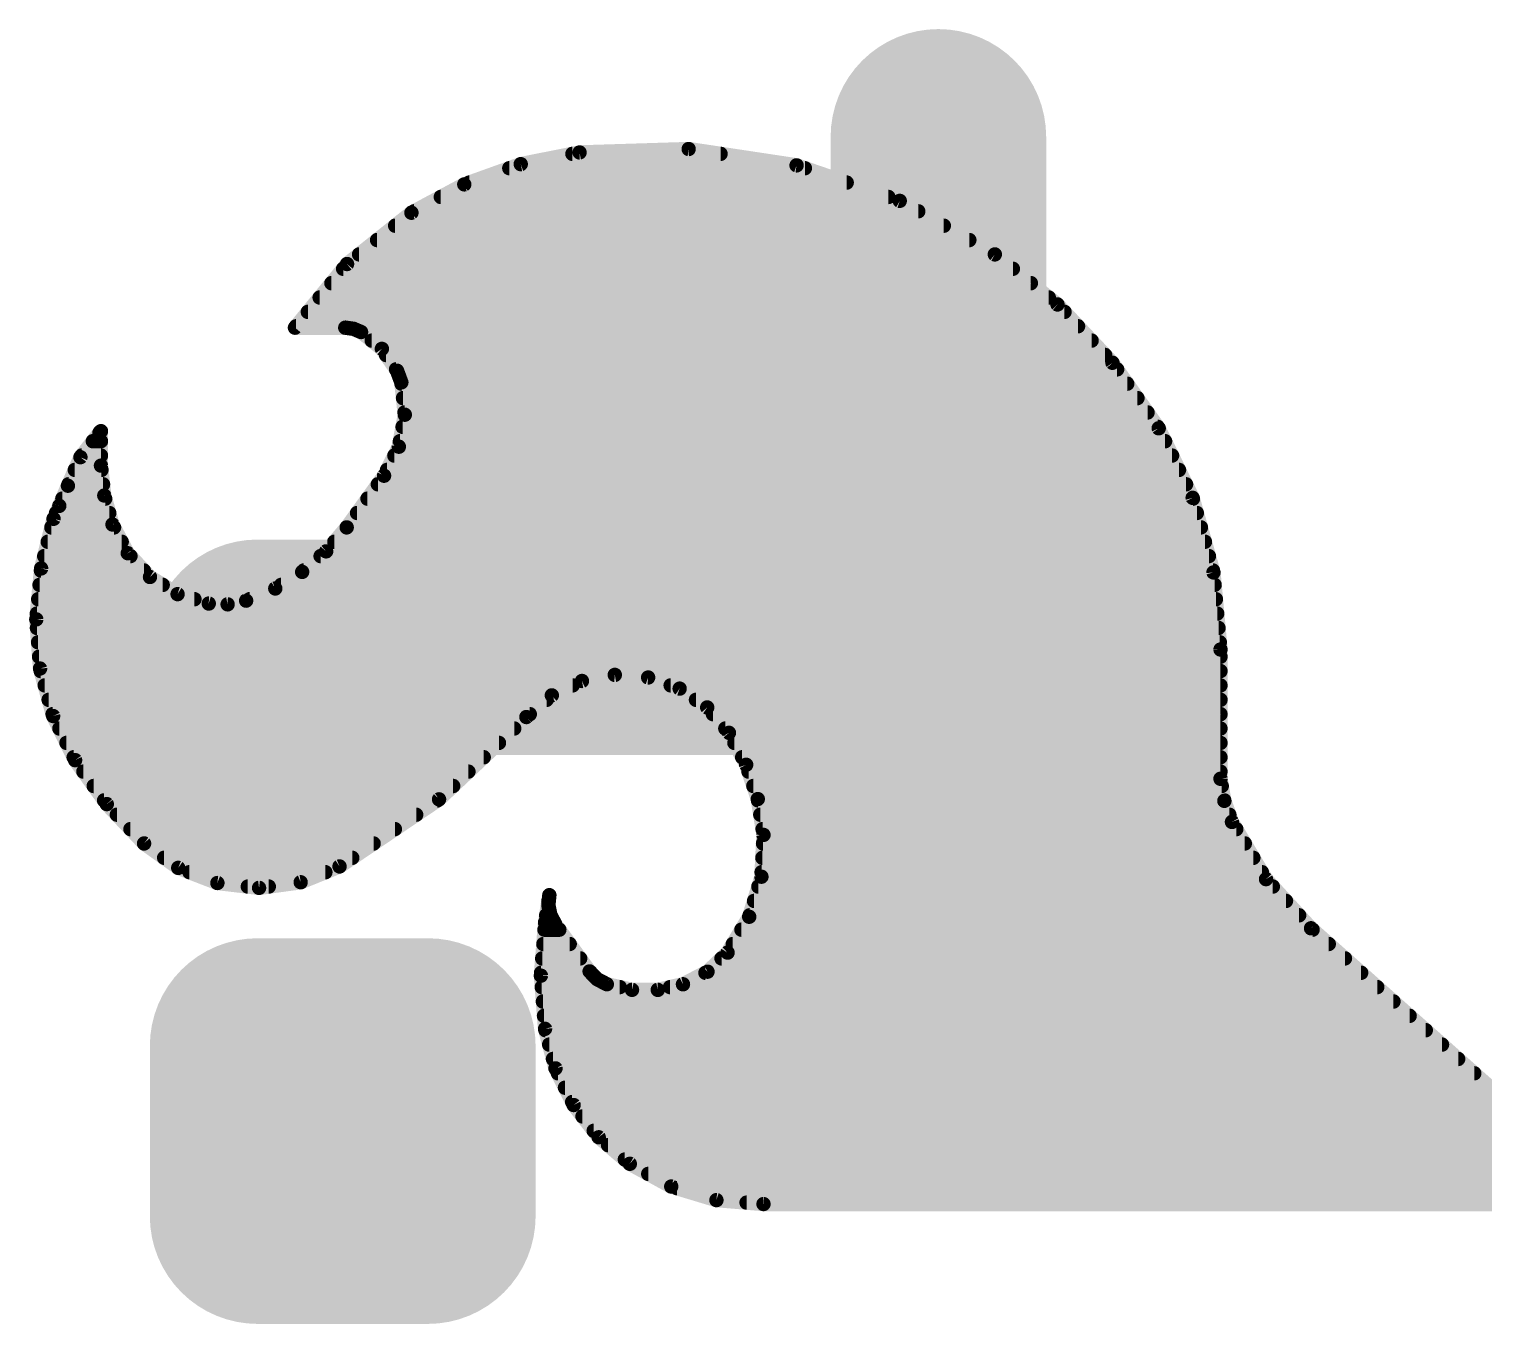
# Model space of a CAD drawing. Extents: x -0.1 to 52.8, y -11.4 to 50.9.
# Drawn here: x 26.431 to 29.002, y 15.762 to 18.051 of the extents above; entities that cross this region are included whole.
import ezdxf

# ---------------------------------------------------------------- set-up
doc = ezdxf.new("R2010")
doc.units = 0
doc.layers.add('21', color=41, linetype='CONTINUOUS')
doc.layers.add('22', color=40, linetype='CONTINUOUS')

msp = doc.modelspace()

# ---------------------------------------------------------------- linework, layer by layer
at = {"layer": '21', "const_width": 0.0254}
for points in [[(27.4041, 17.8333), (27.3001, 17.8126)], [(27.5969, 17.8393), (27.4041, 17.8333)], [(27.7876, 17.8105), (27.5969, 17.8393)], [(27.3001, 17.8126), (27.2003, 17.7768)], [(27.3915, 17.8308), (27.6533, 17.8308)], [(27.97, 17.7477), (27.7876, 17.8105)], [(27.2799, 17.8054), (27.8024, 17.8054)], [(27.2003, 17.7768), (27.1069, 17.7267)], [(27.2091, 17.78), (27.8762, 17.78)], [(27.1116, 17.7292), (28.0028, 17.7292)], [(27.1589, 17.7546), (27.9499, 17.7546)], [(28.1381, 17.653), (27.97, 17.7477)], [(27.1069, 17.7267), (26.9932, 17.6361)], [(27.0782, 17.7038), (28.0479, 17.7038)], [(27.0463, 17.6784), (28.093, 17.6784)], [(27.0144, 17.653), (28.1381, 17.653)], [(28.2488, 17.5646), (28.1381, 17.653)], [(26.9932, 17.6361), (26.9011, 17.5235)], [(26.9863, 17.6276), (28.1699, 17.6276)], [(26.9655, 17.6022), (28.2017, 17.6022)], [(26.9447, 17.5768), (28.2335, 17.5768)], [(26.9239, 17.5514), (28.2612, 17.5514)], [(28.346, 17.4614), (28.2488, 17.5646)], [(26.9011, 17.5235), (26.99, 17.5235)], [(26.9031, 17.526), (28.2851, 17.526)], [(26.99, 17.5235), (27.0045, 17.5215)], [(27.0045, 17.5215), (27.018, 17.5158)], [(27.018, 17.5158), (27.0547, 17.4861)], [(27.0368, 17.5006), (28.3091, 17.5006)], [(27.0547, 17.4861), (27.0815, 17.4473)], [(27.0622, 17.4752), (28.333, 17.4752)], [(27.0798, 17.4498), (28.3542, 17.4498)], [(27.0815, 17.4473), (27.0891, 17.4269)], [(28.4277, 17.3457), (28.346, 17.4614)], [(27.0891, 17.4269), (27.0952, 17.3697)], [(27.0894, 17.4244), (28.3721, 17.4244)], [(27.0921, 17.399), (28.3901, 17.399)], [(27.0952, 17.3697), (27.0848, 17.3131)], [(27.0948, 17.3736), (28.408, 17.3736)], [(27.0913, 17.3482), (28.4259, 17.3482)], [(28.4877, 17.2227), (28.4277, 17.3457)], [(26.5557, 17.338), (26.5219, 17.2945)], [(26.5439, 17.3228), (26.5582, 17.3228)], [(26.5582, 17.3405), (26.5557, 17.338)], [(26.5582, 17.2796), (26.5582, 17.3406)], [(26.5582, 17.3406), (26.5582, 17.3405)], [(27.0866, 17.3228), (28.4389, 17.3228)], [(26.5219, 17.2945), (26.4998, 17.2441)], [(26.5241, 17.2974), (26.5582, 17.2974)], [(27.0848, 17.3131), (27.0586, 17.2618)], [(27.0768, 17.2974), (28.4513, 17.2974)], [(26.512, 17.272), (26.5591, 17.272)], [(26.5641, 17.2267), (26.5582, 17.2796)], [(27.0638, 17.272), (28.4636, 17.272)], [(26.4998, 17.2441), (26.4846, 17.2085)], [(26.5009, 17.2466), (26.5619, 17.2466)], [(27.0586, 17.2618), (26.9926, 17.1704)], [(27.0476, 17.2466), (28.476, 17.2466)], [(26.49, 17.2212), (26.5657, 17.2212)], [(26.5786, 17.1755), (26.5641, 17.2267)], [(27.0293, 17.2212), (28.4881, 17.2212)], [(28.5245, 17.0908), (28.4877, 17.2227)], [(26.4846, 17.2085), (26.4744, 17.1856)], [(26.4789, 17.1958), (26.5729, 17.1958)], [(27.0109, 17.1958), (28.4952, 17.1958)], [(26.4744, 17.1856), (26.4525, 17.0979)], [(26.4706, 17.1704), (26.5813, 17.1704)], [(26.6056, 17.1247), (26.5786, 17.1755)], [(26.9926, 17.1704), (26.9562, 17.128)], [(26.9926, 17.1704), (28.5023, 17.1704)], [(26.4642, 17.145), (26.5948, 17.145)], [(26.9708, 17.145), (28.5094, 17.145)], [(26.4579, 17.1196), (26.6104, 17.1196)], [(26.6448, 17.0827), (26.6056, 17.1247)], [(26.9562, 17.128), (26.9138, 17.0917)], [(26.9464, 17.1196), (28.5165, 17.1196)], [(26.4525, 17.0979), (26.4439, 17.0078)], [(26.4521, 17.0942), (26.6341, 17.0942)], [(26.9138, 17.0917), (26.8663, 17.0624)], [(26.9167, 17.0942), (28.5236, 17.0942)], [(28.5369, 16.9545), (28.5245, 17.0908)], [(26.4497, 17.0688), (26.6673, 17.0688)], [(26.6937, 17.0524), (26.6448, 17.0827)], [(26.8663, 17.0624), (26.8148, 17.0409)], [(26.8767, 17.0688), (28.5265, 17.0688)], [(26.4473, 17.0434), (26.7235, 17.0434)], [(26.7487, 17.0358), (26.6937, 17.0524)], [(26.7821, 17.0344), (26.7487, 17.0358)], [(26.8148, 17.0409), (26.7821, 17.0344)], [(26.8208, 17.0434), (28.5288, 17.0434)], [(26.4449, 17.018), (28.5311, 17.018)], [(26.4439, 17.0078), (26.4505, 16.9209)], [(26.4451, 16.9926), (28.5334, 16.9926)], [(26.447, 16.9672), (28.5357, 16.9672)], [(26.4489, 16.9418), (28.5369, 16.9418)], [(28.5369, 16.7259), (28.5369, 16.9545)], [(26.4505, 16.9209), (26.4737, 16.8369)], [(26.4518, 16.9164), (28.5369, 16.9164)], [(27.4084, 16.8989), (27.4664, 16.9096)], [(27.4664, 16.9096), (27.5253, 16.905)], [(26.4588, 16.891), (27.3919, 16.891)], [(27.355, 16.8734), (27.4084, 16.8989)], [(27.5253, 16.905), (27.581, 16.8854)], [(27.5651, 16.891), (28.5369, 16.891)], [(27.581, 16.8854), (27.6297, 16.852)], [(26.4658, 16.8656), (27.3459, 16.8656)], [(27.3101, 16.8351), (27.355, 16.8734)], [(27.6099, 16.8656), (28.5369, 16.8656)], [(26.4728, 16.8402), (27.3161, 16.8402)], [(26.4737, 16.8369), (26.5125, 16.7589)], [(27.1557, 16.6896), (27.3101, 16.8351)], [(27.6297, 16.852), (27.6682, 16.8072)], [(27.6399, 16.8402), (28.5369, 16.8402)], [(26.4847, 16.8148), (27.2886, 16.8148)], [(27.6617, 16.8148), (28.5369, 16.8148)], [(27.6682, 16.8072), (27.6986, 16.7508)], [(26.4973, 16.7894), (27.2616, 16.7894)], [(27.6778, 16.7894), (28.5369, 16.7894)], [(26.51, 16.764), (27.2347, 16.764)], [(26.5125, 16.7589), (26.5685, 16.6812)], [(27.6915, 16.764), (28.5369, 16.764)], [(26.5271, 16.7386), (27.2077, 16.7386)], [(27.6986, 16.7508), (27.7191, 16.6901)], [(27.7027, 16.7386), (28.5369, 16.7386)], [(26.5455, 16.7132), (27.1807, 16.7132)], [(27.7113, 16.7132), (28.5391, 16.7132)], [(28.5437, 16.6869), (28.5369, 16.7259)], [(26.5638, 16.6878), (27.153, 16.6878)], [(26.5685, 16.6812), (26.6344, 16.6116)], [(26.9799, 16.571), (27.1557, 16.6896)], [(27.7191, 16.6901), (27.7292, 16.6268)], [(27.7195, 16.6878), (28.5436, 16.6878)], [(28.5572, 16.6497), (28.5437, 16.6869)], [(26.5863, 16.6624), (27.1154, 16.6624)], [(27.7235, 16.6624), (28.5526, 16.6624)], [(28.6174, 16.5485), (28.5572, 16.6497)], [(26.6104, 16.637), (27.0777, 16.637)], [(27.7292, 16.6268), (27.7255, 16.5528)], [(27.7276, 16.637), (28.5648, 16.637)], [(26.6344, 16.6116), (26.6948, 16.5685)], [(26.6344, 16.6116), (27.0401, 16.6116)], [(27.7284, 16.6116), (28.5799, 16.6116)], [(26.6699, 16.5862), (27.0024, 16.5862)], [(27.7272, 16.5862), (28.595, 16.5862)], [(26.6948, 16.5685), (26.764, 16.5417)], [(26.7146, 16.5608), (26.9548, 16.5608)], [(26.9112, 16.543), (26.9799, 16.571)], [(27.7255, 16.5528), (27.7039, 16.482)], [(27.7259, 16.5608), (28.6101, 16.5608)], [(28.6969, 16.4617), (28.6174, 16.5485)], [(26.764, 16.5417), (26.8377, 16.5331)], [(26.8178, 16.5354), (26.8548, 16.5354)], [(26.8377, 16.5331), (26.9112, 16.543)], [(27.7202, 16.5354), (28.6294, 16.5354)], [(27.3507, 16.5202), (27.3431, 16.4719)], [(27.349, 16.5025), (27.3507, 16.5202)], [(27.3525, 16.4851), (27.349, 16.5025)], [(27.3491, 16.51), (27.3497, 16.51)], [(27.7125, 16.51), (28.6527, 16.51)], [(27.3431, 16.4719), (27.3358, 16.3779)], [(27.3451, 16.4846), (27.3527, 16.4846)], [(27.3609, 16.4694), (27.3525, 16.4851)], [(27.4218, 16.3855), (27.3609, 16.4694)], [(27.7039, 16.482), (27.6657, 16.4186)], [(27.7047, 16.4846), (28.6759, 16.4846)], [(27.3421, 16.4592), (27.3683, 16.4592)], [(27.6902, 16.4592), (28.6997, 16.4592)], [(29.2456, 15.9741), (28.6969, 16.4617)], [(27.3401, 16.4338), (27.3867, 16.4338)], [(27.6657, 16.4186), (27.6303, 16.3849)], [(27.6749, 16.4338), (28.7283, 16.4338)], [(27.3381, 16.4084), (27.4052, 16.4084)], [(27.655, 16.4084), (28.7569, 16.4084)], [(27.3358, 16.3779), (27.3431, 16.2839)], [(27.3361, 16.383), (27.4242, 16.383)], [(27.4352, 16.3717), (27.4218, 16.3855)], [(27.4523, 16.3627), (27.4352, 16.3717)], [(27.6303, 16.3849), (27.5869, 16.3627)], [(27.6266, 16.383), (28.7855, 16.383)], [(27.3373, 16.3576), (27.4752, 16.3576)], [(27.4968, 16.3528), (27.4523, 16.3627)], [(27.5424, 16.3528), (27.4968, 16.3528)], [(27.5869, 16.3627), (27.5424, 16.3528)], [(27.564, 16.3576), (28.814, 16.3576)], [(27.3393, 16.3322), (28.8426, 16.3322)], [(27.3413, 16.3068), (28.8712, 16.3068)], [(27.3431, 16.2839), (27.3615, 16.214)], [(27.3438, 16.2814), (28.8998, 16.2814)], [(27.3504, 16.256), (28.9284, 16.256)], [(27.3571, 16.2306), (28.957, 16.2306)], [(27.3615, 16.214), (27.3936, 16.1492)], [(27.3659, 16.2052), (28.9855, 16.2052)], [(27.3784, 16.1798), (29.0141, 16.1798)], [(27.391, 16.1544), (29.0427, 16.1544)], [(27.3936, 16.1492), (27.438, 16.0922)], [(27.4093, 16.129), (29.0713, 16.129)], [(27.4291, 16.1036), (29.0999, 16.1036)], [(27.438, 16.0922), (27.493, 16.0452)], [(27.4544, 16.0782), (29.1285, 16.0782)], [(27.4841, 16.0528), (29.157, 16.0528)], [(27.493, 16.0452), (27.5662, 16.0051)], [(27.5255, 16.0274), (29.1856, 16.0274)], [(27.5662, 16.0051), (27.6461, 15.9811)], [(27.5765, 16.002), (29.2142, 16.002)], [(27.6461, 15.9811), (27.7292, 15.9741)], [(27.6993, 15.9766), (29.2428, 15.9766)], [(27.7292, 15.9741), (29.2456, 15.9741)]]:
    msp.add_lwpolyline(points, dxfattribs=at)
at = {"layer": '21', "const_width": 0.0127}
for points in [[(27.4039, 17.8396, 1), (27.4043, 17.827)], [(27.4053, 17.8271, 1), (27.4029, 17.8395)], [(27.5979, 17.8456, 1), (27.596, 17.8331)], [(27.5971, 17.833, 1), (27.5967, 17.8457)], [(27.2989, 17.8189, 1), (27.3014, 17.8064)], [(27.3023, 17.8067, 1), (27.298, 17.8186)], [(27.3915, 17.8372, 1), (27.3915, 17.8244)], [(27.6533, 17.8244, 1), (27.6533, 17.8372)], [(27.7897, 17.8165, 1), (27.7856, 17.8045)], [(27.7867, 17.8042, 1), (27.7886, 17.8168)], [(27.2799, 17.8118, 1), (27.2799, 17.7991)], [(27.8024, 17.7991, 1), (27.8024, 17.8118)], [(27.1982, 17.7828, 1), (27.2025, 17.7709)], [(27.2033, 17.7712, 1), (27.1973, 17.7824)], [(27.2091, 17.7864, 1), (27.2091, 17.7736)], [(27.8762, 17.7736, 1), (27.8762, 17.7864)], [(27.1116, 17.7356, 1), (27.1116, 17.7229)], [(27.1589, 17.761, 1), (27.1589, 17.7482)], [(27.9499, 17.7482, 1), (27.9499, 17.761)], [(27.9731, 17.7532, 1), (27.9669, 17.7421)], [(27.968, 17.7417, 1), (27.9721, 17.7537)], [(28.0028, 17.7229, 1), (28.0028, 17.7356)], [(27.0782, 17.7102, 1), (27.0782, 17.6974)], [(27.1039, 17.7323, 1), (27.1099, 17.7211)], [(27.1109, 17.7217, 1), (27.1029, 17.7317)], [(28.0479, 17.6974, 1), (28.0479, 17.7102)], [(27.0463, 17.6848, 1), (27.0463, 17.672)], [(28.093, 17.672, 1), (28.093, 17.6848)], [(27.0144, 17.6594, 1), (27.0144, 17.6467)], [(28.1421, 17.658, 1), (28.1341, 17.648)], [(28.135, 17.6475, 1), (28.1412, 17.6585)], [(28.1381, 17.6467, 1), (28.1381, 17.6594)], [(26.9863, 17.634, 1), (26.9863, 17.6212)], [(26.9892, 17.641, 1), (26.9971, 17.6311)], [(26.9981, 17.632, 1), (26.9883, 17.6401)], [(28.1699, 17.6212, 1), (28.1699, 17.634)], [(26.9655, 17.6086, 1), (26.9655, 17.5958)], [(28.2017, 17.5958, 1), (28.2017, 17.6086)], [(26.9447, 17.5832, 1), (26.9447, 17.5705)], [(28.2335, 17.5705, 1), (28.2335, 17.5832)], [(26.9239, 17.5578, 1), (26.9239, 17.545)], [(28.2534, 17.5689, 1), (28.2442, 17.5602)], [(28.2448, 17.5596, 1), (28.2528, 17.5695)], [(28.2612, 17.545, 1), (28.2612, 17.5578)], [(26.9011, 17.5299, 1), (26.9011, 17.5172)], [(26.9031, 17.5324, 1), (26.9031, 17.5196)], [(26.9909, 17.5298, 1), (26.9891, 17.5172)], [(26.99, 17.5172, 1), (26.99, 17.5299)], [(28.2851, 17.5196, 1), (28.2851, 17.5324)], [(26.8962, 17.5275, 1), (26.906, 17.5195)], [(27.007, 17.5274, 1), (27.002, 17.5157)], [(27.0037, 17.5152, 1), (27.0054, 17.5278)], [(27.022, 17.5207, 1), (27.014, 17.5109)], [(27.0155, 17.51, 1), (27.0205, 17.5216)], [(27.0368, 17.507, 1), (27.0368, 17.4943)], [(28.3091, 17.4943, 1), (28.3091, 17.507)], [(27.0599, 17.4897, 1), (27.0495, 17.4825)], [(27.0507, 17.4812, 1), (27.0587, 17.4911)], [(27.0622, 17.4816, 1), (27.0622, 17.4688)], [(28.333, 17.4688, 1), (28.333, 17.4816)], [(27.0798, 17.4562, 1), (27.0798, 17.4434)], [(27.0875, 17.4495, 1), (27.0755, 17.4451)], [(28.3512, 17.4651, 1), (28.3408, 17.4578)], [(28.3413, 17.4571, 1), (28.3506, 17.4658)], [(28.3542, 17.4434, 1), (28.3542, 17.4562)], [(27.0763, 17.4437, 1), (27.0867, 17.4509)], [(27.0954, 17.4276, 1), (27.0828, 17.4262)], [(27.0894, 17.4308, 1), (27.0894, 17.4181)], [(27.0831, 17.4247, 1), (27.0951, 17.4291)], [(28.3721, 17.4181, 1), (28.3721, 17.4308)], [(27.0921, 17.4054, 1), (27.0921, 17.3926)], [(28.3901, 17.3926, 1), (28.3901, 17.4054)], [(27.0948, 17.38, 1), (27.0948, 17.3672)], [(27.1015, 17.3685, 1), (27.089, 17.3708)], [(28.408, 17.3672, 1), (28.408, 17.38)], [(27.0913, 17.3546, 1), (27.0913, 17.3419)], [(27.0889, 17.369, 1), (27.1016, 17.3703)], [(28.4334, 17.3485, 1), (28.422, 17.3429)], [(28.4259, 17.3419, 1), (28.4259, 17.3546)], [(26.5439, 17.3292, 1), (26.5439, 17.3164)], [(26.5512, 17.3425, 1), (26.5602, 17.3335)], [(26.5607, 17.3341, 1), (26.5507, 17.3419)], [(26.5646, 17.3406, 1), (26.5519, 17.3406)], [(26.5646, 17.3406, 1), (26.5519, 17.3406)], [(26.5519, 17.3405, 1), (26.5646, 17.3405)], [(26.5627, 17.336, 1), (26.5537, 17.345)], [(26.5582, 17.3164, 1), (26.5582, 17.3292)], [(27.0866, 17.3292, 1), (27.0866, 17.3164)], [(28.4225, 17.342, 1), (28.4329, 17.3494)], [(28.4389, 17.3164, 1), (28.4389, 17.3292)], [(26.5169, 17.2984, 1), (26.5269, 17.2906)], [(26.5277, 17.292, 1), (26.5161, 17.2971)], [(26.5241, 17.3038, 1), (26.5241, 17.291)], [(26.5582, 17.291, 1), (26.5582, 17.3038)], [(27.0768, 17.3038, 1), (27.0768, 17.291)], [(27.0785, 17.3142, 1), (27.091, 17.3119)], [(27.0904, 17.3102, 1), (27.0791, 17.316)], [(28.4513, 17.291, 1), (28.4513, 17.3038)], [(26.512, 17.2784, 1), (26.512, 17.2657)], [(26.5645, 17.2803, 1), (26.5519, 17.2789)], [(26.5519, 17.2796, 1), (26.5646, 17.2796)], [(26.5591, 17.2657, 1), (26.5591, 17.2784)], [(27.0638, 17.2784, 1), (27.0638, 17.2657)], [(28.4636, 17.2657, 1), (28.4636, 17.2784)], [(26.5056, 17.2416, 1), (26.494, 17.2466)], [(26.5009, 17.253, 1), (26.5009, 17.2402)], [(26.5619, 17.2402, 1), (26.5619, 17.253)], [(27.0476, 17.253, 1), (27.0476, 17.2402)], [(27.0529, 17.2647, 1), (27.0643, 17.2589)], [(27.0637, 17.2581, 1), (27.0535, 17.2655)], [(28.476, 17.2402, 1), (28.476, 17.253)], [(26.49, 17.2276, 1), (26.49, 17.2148)], [(26.494, 17.2466, 1), (26.5056, 17.2416)], [(26.5702, 17.2284, 1), (26.558, 17.225)], [(26.5578, 17.226, 1), (26.5704, 17.2274)], [(26.5657, 17.2148, 1), (26.5657, 17.2276)], [(27.0293, 17.2276, 1), (27.0293, 17.2148)], [(28.4938, 17.2244, 1), (28.4816, 17.221)], [(28.482, 17.2199, 1), (28.4934, 17.2254)], [(28.4881, 17.2148, 1), (28.4881, 17.2276)], [(26.4789, 17.2022, 1), (26.4789, 17.1895)], [(26.4788, 17.211, 1), (26.4904, 17.206)], [(26.4904, 17.2059, 1), (26.4788, 17.2111)], [(26.5729, 17.1895, 1), (26.5729, 17.2022)], [(27.0109, 17.2022, 1), (27.0109, 17.1895)], [(28.4952, 17.1895, 1), (28.4952, 17.2022)], [(26.4706, 17.1768, 1), (26.4706, 17.164)], [(26.4686, 17.1882, 1), (26.4802, 17.183)], [(26.4806, 17.1841, 1), (26.4682, 17.1871)], [(26.5842, 17.1785, 1), (26.573, 17.1725)], [(26.5725, 17.1738, 1), (26.5847, 17.1772)], [(26.5813, 17.164, 1), (26.5813, 17.1768)], [(26.9926, 17.1768, 1), (26.9926, 17.164)], [(26.9875, 17.1741, 1), (26.9977, 17.1667)], [(26.9974, 17.1663, 1), (26.9878, 17.1745)], [(28.5023, 17.164, 1), (28.5023, 17.1768)], [(26.4642, 17.1514, 1), (26.4642, 17.1386)], [(26.5948, 17.1386, 1), (26.5948, 17.1514)], [(26.9708, 17.1514, 1), (26.9708, 17.1386)], [(28.5094, 17.1386, 1), (28.5094, 17.1514)], [(26.4579, 17.126, 1), (26.4579, 17.1133)], [(26.6102, 17.1291, 1), (26.6009, 17.1204)], [(26.6, 17.1218, 1), (26.6112, 17.1277)], [(26.6104, 17.1133, 1), (26.6104, 17.126)], [(26.9464, 17.126, 1), (26.9464, 17.1133)], [(26.9514, 17.1322, 1), (26.961, 17.1239)], [(26.9603, 17.1232, 1), (26.9521, 17.1329)], [(28.5165, 17.1133, 1), (28.5165, 17.126)], [(26.4521, 17.1006, 1), (26.4521, 17.0878)], [(26.4588, 17.0972, 1), (26.4461, 17.0985)], [(26.4463, 17.0994, 1), (26.4586, 17.0963)], [(26.6341, 17.0878, 1), (26.6341, 17.1006)], [(26.9097, 17.0965, 1), (26.9179, 17.0869)], [(26.9167, 17.1006, 1), (26.9167, 17.0878)], [(26.9171, 17.0863, 1), (26.9105, 17.0971)], [(28.5308, 17.0914, 1), (28.5182, 17.0902)], [(28.5236, 17.0878, 1), (28.5236, 17.1006)], [(26.4497, 17.0752, 1), (26.4497, 17.0624)], [(26.6482, 17.0881, 1), (26.6415, 17.0774)], [(26.6402, 17.0784, 1), (26.6495, 17.0871)], [(26.6673, 17.0624, 1), (26.6673, 17.0752)], [(26.863, 17.0678, 1), (26.8696, 17.057)], [(26.8688, 17.0565, 1), (26.8639, 17.0682)], [(26.8767, 17.0752, 1), (26.8767, 17.0624)], [(28.5184, 17.0891, 1), (28.5306, 17.0925)], [(28.5265, 17.0624, 1), (28.5265, 17.0752)], [(26.4473, 17.0498, 1), (26.4473, 17.0371)], [(26.6955, 17.0585, 1), (26.6918, 17.0463)], [(26.6903, 17.047, 1), (26.697, 17.0578)], [(26.7235, 17.0371, 1), (26.7235, 17.0498)], [(26.749, 17.0421, 1), (26.7484, 17.0295)], [(26.7469, 17.0297, 1), (26.7505, 17.0419)], [(26.8124, 17.0468, 1), (26.8172, 17.035)], [(26.816, 17.0347, 1), (26.8136, 17.0471)], [(26.8208, 17.0498, 1), (26.8208, 17.0371)], [(28.5288, 17.0371, 1), (28.5288, 17.0498)], [(26.4449, 17.0244, 1), (26.4449, 17.0116)], [(26.7808, 17.0406, 1), (26.7833, 17.0282)], [(26.7818, 17.028, 1), (26.7823, 17.0407)], [(28.5311, 17.0116, 1), (28.5311, 17.0244)], [(26.4502, 17.0083, 1), (26.4376, 17.0073)], [(26.4376, 17.0084, 1), (26.4502, 17.0072)], [(26.4451, 16.999, 1), (26.4451, 16.9862)], [(28.5334, 16.9862, 1), (28.5334, 16.999)], [(26.447, 16.9736, 1), (26.447, 16.9609)], [(28.5357, 16.9609, 1), (28.5357, 16.9736)], [(26.4489, 16.9482, 1), (26.4489, 16.9354)], [(28.5433, 16.9545, 1), (28.5306, 16.9545)], [(28.5306, 16.9539, 1), (28.5432, 16.9551)], [(28.5369, 16.9354, 1), (28.5369, 16.9482)], [(26.4566, 16.9226, 1), (26.4444, 16.9192)], [(26.4442, 16.9204, 1), (26.4569, 16.9214)], [(26.4518, 16.9228, 1), (26.4518, 16.91)], [(27.4669, 16.916, 1), (27.4659, 16.9033)], [(27.4676, 16.9034, 1), (27.4653, 16.9159)], [(28.5369, 16.91, 1), (28.5369, 16.9228)], [(26.4588, 16.8974, 1), (26.4588, 16.8847)], [(27.3919, 16.8847, 1), (27.3919, 16.8974)], [(27.4072, 16.9051, 1), (27.4095, 16.8926)], [(27.4111, 16.8931, 1), (27.4056, 16.9046)], [(27.5274, 16.911, 1), (27.5232, 16.8991)], [(27.5248, 16.8987, 1), (27.5258, 16.9114)], [(27.5651, 16.8974, 1), (27.5651, 16.8847)], [(27.5846, 16.8906, 1), (27.5774, 16.8802)], [(27.5789, 16.8794, 1), (27.5831, 16.8914)], [(28.5369, 16.8847, 1), (28.5369, 16.8974)], [(26.4658, 16.872, 1), (26.4658, 16.8592)], [(27.3459, 16.8592, 1), (27.3459, 16.872)], [(27.3523, 16.8792, 1), (27.3578, 16.8677)], [(27.3592, 16.8686, 1), (27.3509, 16.8783)], [(27.6099, 16.872, 1), (27.6099, 16.8592)], [(28.5369, 16.8592, 1), (28.5369, 16.872)], [(26.4728, 16.8466, 1), (26.4728, 16.8338)], [(26.4794, 16.8397, 1), (26.468, 16.8341)], [(26.4676, 16.8352, 1), (26.4798, 16.8386)], [(27.306, 16.8399, 1), (27.3142, 16.8303)], [(27.3145, 16.8305, 1), (27.3057, 16.8397)], [(27.3161, 16.8338, 1), (27.3161, 16.8466)], [(27.6346, 16.8562, 1), (27.6249, 16.8479)], [(27.6262, 16.8468, 1), (27.6333, 16.8573)], [(27.6399, 16.8466, 1), (27.6399, 16.8338)], [(28.5369, 16.8338, 1), (28.5369, 16.8466)], [(26.4847, 16.8212, 1), (26.4847, 16.8085)], [(27.2886, 16.8085, 1), (27.2886, 16.8212)], [(27.6617, 16.8212, 1), (27.6617, 16.8085)], [(27.6738, 16.8102, 1), (27.6626, 16.8042)], [(27.6634, 16.8031, 1), (27.673, 16.8113)], [(28.5369, 16.8085, 1), (28.5369, 16.8212)], [(26.4973, 16.7958, 1), (26.4973, 16.783)], [(27.2616, 16.783, 1), (27.2616, 16.7958)], [(27.6778, 16.7958, 1), (27.6778, 16.783)], [(28.5369, 16.783, 1), (28.5369, 16.7958)], [(26.51, 16.7704, 1), (26.51, 16.7576)], [(26.5177, 16.7626, 1), (26.5073, 16.7552)], [(26.5068, 16.7561, 1), (26.5182, 16.7617)], [(27.2347, 16.7576, 1), (27.2347, 16.7704)], [(27.6915, 16.7704, 1), (27.6915, 16.7576)], [(28.5369, 16.7576, 1), (28.5369, 16.7704)], [(26.5271, 16.745, 1), (26.5271, 16.7323)], [(27.2077, 16.7323, 1), (27.2077, 16.745)], [(27.7046, 16.7528, 1), (27.6926, 16.7488)], [(27.693, 16.7478, 1), (27.7042, 16.7538)], [(27.7027, 16.745, 1), (27.7027, 16.7323)], [(28.5369, 16.7323, 1), (28.5369, 16.745)], [(26.5455, 16.7196, 1), (26.5455, 16.7068)], [(27.1807, 16.7068, 1), (27.1807, 16.7196)], [(27.7113, 16.7196, 1), (27.7113, 16.7068)], [(28.5432, 16.727, 1), (28.5306, 16.7248)], [(28.5306, 16.7259, 1), (28.5433, 16.7259)], [(28.5391, 16.7068, 1), (28.5391, 16.7196)], [(26.5638, 16.6942, 1), (26.5638, 16.6814)], [(26.5732, 16.6856, 1), (26.5639, 16.6768)], [(26.5634, 16.6775, 1), (26.5737, 16.6849)], [(27.1514, 16.6942, 1), (27.1601, 16.685)], [(27.1593, 16.6844, 1), (27.1522, 16.6949)], [(27.153, 16.6814, 1), (27.153, 16.6942)], [(27.7254, 16.6911, 1), (27.7129, 16.6891)], [(27.7195, 16.6942, 1), (27.7195, 16.6814)], [(27.7131, 16.6881, 1), (27.7251, 16.6921)], [(28.5497, 16.6891, 1), (28.5378, 16.6848)], [(28.5375, 16.6858, 1), (28.55, 16.688)], [(28.5436, 16.6814, 1), (28.5436, 16.6942)], [(26.5863, 16.6688, 1), (26.5863, 16.6561)], [(27.1154, 16.6561, 1), (27.1154, 16.6688)], [(27.7235, 16.6688, 1), (27.7235, 16.6561)], [(28.5627, 16.6529, 1), (28.5517, 16.6465)], [(28.5526, 16.6561, 1), (28.5526, 16.6688)], [(26.6104, 16.6434, 1), (26.6104, 16.6306)], [(27.0777, 16.6306, 1), (27.0777, 16.6434)], [(27.7276, 16.6434, 1), (27.7276, 16.6306)], [(27.7355, 16.6265, 1), (27.7229, 16.6271)], [(28.5512, 16.6475, 1), (28.5632, 16.6519)], [(28.5648, 16.6306, 1), (28.5648, 16.6434)], [(26.6344, 16.618, 1), (26.6344, 16.6052)], [(26.6381, 16.6168, 1), (26.6307, 16.6064)], [(26.6298, 16.6072, 1), (26.639, 16.616)], [(27.0401, 16.6052, 1), (27.0401, 16.618)], [(27.7284, 16.618, 1), (27.7284, 16.6052)], [(27.7229, 16.6258, 1), (27.7355, 16.6278)], [(28.5799, 16.6052, 1), (28.5799, 16.618)], [(26.6699, 16.5926, 1), (26.6699, 16.5799)], [(27.0024, 16.5799, 1), (27.0024, 16.5926)], [(27.7272, 16.5926, 1), (27.7272, 16.5799)], [(28.595, 16.5799, 1), (28.595, 16.5926)], [(26.6971, 16.5744, 1), (26.6925, 16.5625)], [(26.6911, 16.5633, 1), (26.6985, 16.5736)], [(26.7146, 16.5672, 1), (26.7146, 16.5544)], [(26.9548, 16.5544, 1), (26.9548, 16.5672)], [(26.9763, 16.5763, 1), (26.9835, 16.5657)], [(26.9823, 16.5651, 1), (26.9775, 16.5769)], [(27.7192, 16.5532, 1), (27.7319, 16.5525)], [(27.7259, 16.5672, 1), (27.7259, 16.5544)], [(27.7316, 16.551, 1), (27.7195, 16.5547)], [(28.6101, 16.5544, 1), (28.6101, 16.5672)], [(28.6221, 16.5528, 1), (28.6127, 16.5442)], [(26.7647, 16.548, 1), (26.7632, 16.5354)], [(26.7617, 16.5358, 1), (26.7663, 16.5477)], [(26.8178, 16.5418, 1), (26.8178, 16.529)], [(26.8368, 16.5394, 1), (26.8385, 16.5268)], [(26.8369, 16.5268, 1), (26.8384, 16.5394)], [(26.8548, 16.529, 1), (26.8548, 16.5418)], [(26.9088, 16.5489, 1), (26.9136, 16.5372)], [(26.912, 16.5367, 1), (26.9103, 16.5493)], [(27.7202, 16.5418, 1), (27.7202, 16.529)], [(28.6119, 16.5453, 1), (28.6228, 16.5518)], [(28.6294, 16.529, 1), (28.6294, 16.5418)], [(27.3552, 16.5038, 1), (27.3428, 16.5012)], [(27.3427, 16.5031, 1), (27.3553, 16.5019)], [(27.3491, 16.5164, 1), (27.3491, 16.5037)], [(27.357, 16.5192, 1), (27.3444, 16.5212)], [(27.357, 16.5196, 1), (27.3444, 16.5208)], [(27.3497, 16.5037, 1), (27.3497, 16.5164)], [(27.7125, 16.5164, 1), (27.7125, 16.5037)], [(28.6527, 16.5037, 1), (28.6527, 16.5164)], [(27.3494, 16.4714, 1), (27.3368, 16.4724)], [(27.3451, 16.491, 1), (27.3451, 16.4782)], [(27.3581, 16.4881, 1), (27.3469, 16.4821)], [(27.3463, 16.4838, 1), (27.3587, 16.4863)], [(27.3527, 16.4782, 1), (27.3527, 16.491)], [(27.366, 16.4731, 1), (27.3558, 16.4657)], [(27.6978, 16.4839, 1), (27.71, 16.4802)], [(27.7047, 16.491, 1), (27.7047, 16.4782)], [(27.7094, 16.4787, 1), (27.6985, 16.4853)], [(28.6759, 16.4782, 1), (28.6759, 16.491)], [(27.3421, 16.4656, 1), (27.3421, 16.4528)], [(27.3368, 16.4729, 1), (27.3494, 16.4709)], [(27.3553, 16.4664, 1), (27.3665, 16.4724)], [(27.3683, 16.4528, 1), (27.3683, 16.4656)], [(27.6902, 16.4656, 1), (27.6902, 16.4528)], [(28.7011, 16.4664, 1), (28.6927, 16.457)], [(28.6922, 16.4574, 1), (28.7016, 16.466)], [(28.6997, 16.4528, 1), (28.6997, 16.4656)], [(27.3401, 16.4402, 1), (27.3401, 16.4275)], [(27.3867, 16.4275, 1), (27.3867, 16.4402)], [(27.6701, 16.414, 1), (27.6613, 16.4232)], [(27.6749, 16.4402, 1), (27.6749, 16.4275)], [(28.7283, 16.4275, 1), (28.7283, 16.4402)], [(27.3381, 16.4148, 1), (27.3381, 16.402)], [(27.4052, 16.402, 1), (27.4052, 16.4148)], [(27.655, 16.4148, 1), (27.655, 16.402)], [(27.6603, 16.4219, 1), (27.6711, 16.4153)], [(28.7569, 16.402, 1), (28.7569, 16.4148)], [(27.3421, 16.3784, 1), (27.3294, 16.3774)], [(27.3294, 16.3784, 1), (27.3421, 16.3774)], [(27.3361, 16.3894, 1), (27.3361, 16.3766)], [(27.4263, 16.3899, 1), (27.4173, 16.3811)], [(27.4167, 16.3818, 1), (27.4269, 16.3892)], [(27.4242, 16.3766, 1), (27.4242, 16.3894)], [(27.4382, 16.3773, 1), (27.4323, 16.3661)], [(27.4307, 16.3673, 1), (27.4398, 16.3761)], [(27.6266, 16.3894, 1), (27.6266, 16.3766)], [(27.626, 16.3895, 1), (27.6347, 16.3803)], [(27.6332, 16.3793, 1), (27.6275, 16.3906)], [(28.7855, 16.3766, 1), (28.7855, 16.3894)], [(27.3373, 16.364, 1), (27.3373, 16.3513)], [(27.4537, 16.3689, 1), (27.4509, 16.3565)], [(27.4493, 16.3571, 1), (27.4553, 16.3683)], [(27.4752, 16.3513, 1), (27.4752, 16.364)], [(27.4968, 16.3591, 1), (27.4968, 16.3464)], [(27.4954, 16.3466, 1), (27.4982, 16.359)], [(27.541, 16.359, 1), (27.5438, 16.3466)], [(27.5424, 16.3464, 1), (27.5424, 16.3591)], [(27.564, 16.364, 1), (27.564, 16.3513)], [(27.584, 16.3684, 1), (27.5898, 16.357)], [(27.5883, 16.3565, 1), (27.5855, 16.3689)], [(28.814, 16.3513, 1), (28.814, 16.364)], [(27.3393, 16.3386, 1), (27.3393, 16.3258)], [(28.8426, 16.3258, 1), (28.8426, 16.3386)], [(27.3413, 16.3132, 1), (27.3413, 16.3004)], [(28.8712, 16.3004, 1), (28.8712, 16.3132)], [(27.3492, 16.2855, 1), (27.337, 16.2823)], [(27.3368, 16.2834, 1), (27.3494, 16.2844)], [(27.3438, 16.2878, 1), (27.3438, 16.2751)], [(28.8998, 16.2751, 1), (28.8998, 16.2878)], [(27.3504, 16.2624, 1), (27.3504, 16.2496)], [(28.9284, 16.2496, 1), (28.9284, 16.2624)], [(27.3571, 16.237, 1), (27.3571, 16.2242)], [(27.3672, 16.2168, 1), (27.3558, 16.2112)], [(28.957, 16.2242, 1), (28.957, 16.237)], [(27.3554, 16.2124, 1), (27.3677, 16.2156)], [(27.3659, 16.2116, 1), (27.3659, 16.1989)], [(28.9855, 16.1989, 1), (28.9855, 16.2116)], [(27.3784, 16.1862, 1), (27.3784, 16.1734)], [(27.391, 16.1608, 1), (27.391, 16.1481)], [(27.3986, 16.1531, 1), (27.3886, 16.1453)], [(27.3879, 16.1464, 1), (27.3993, 16.152)], [(27.4093, 16.1354, 1), (27.4093, 16.1227)], [(27.4291, 16.11, 1), (27.4291, 16.0972)], [(27.4421, 16.097, 1), (27.4339, 16.0873)], [(27.433, 16.0883, 1), (27.443, 16.0961)], [(27.4544, 16.0846, 1), (27.4544, 16.0719)], [(27.4841, 16.0592, 1), (27.4841, 16.0465)], [(27.4961, 16.0508, 1), (27.4899, 16.0396)], [(27.4889, 16.0404, 1), (27.4971, 16.05)], [(27.5255, 16.0338, 1), (27.5255, 16.021)], [(27.568, 16.0112, 1), (27.5643, 15.999)], [(27.5631, 15.9995, 1), (27.5692, 16.0107)], [(27.5765, 16.0084, 1), (27.5765, 15.9957)], [(27.6466, 15.9874, 1), (27.6455, 15.9747)], [(27.6442, 15.975, 1), (27.6479, 15.9871)], [(27.6993, 15.983, 1), (27.6993, 15.9703)], [(27.7292, 15.9804, 1), (27.7292, 15.9678)], [(27.7287, 15.9678, 1), (27.7297, 15.9804)]]:
    msp.add_lwpolyline(points, format="xyb", dxfattribs=at)
at = {"layer": '22', "const_width": 0.381}
for points in [[(28.0384, 17.5601), (28.0384, 17.8609)], [(27.4367, 16.9584), (28.0384, 17.5601)], [(26.8351, 16.9584), (28.0384, 16.9584)], [(27.1359, 16.2535), (26.8351, 16.2535)], [(26.8351, 16.2535), (26.8351, 15.9527)], [(27.1359, 15.9527), (27.1359, 16.2535)], [(26.8351, 15.9527), (27.1359, 15.9527)]]:
    msp.add_lwpolyline(points, dxfattribs=at)
at = {"layer": '22', "const_width": 0.1905}
for points in [[(28.1336, 17.8609, 1), (27.9431, 17.8609)], [(28.1057, 17.4927, 1), (27.971, 17.6274)], [(27.9431, 17.5601, 1), (28.1336, 17.5601)], [(26.8351, 17.0537, 1), (26.8351, 16.8632)], [(28.0384, 16.8632, 1), (28.0384, 17.0537)], [(27.3694, 17.0258, 1), (27.5041, 16.8911)], [(26.8351, 16.3488, 1), (26.8351, 16.1583)], [(26.9304, 16.2535, 1), (26.7399, 16.2535)], [(27.2312, 16.2535, 1), (27.0407, 16.2535)], [(27.1359, 16.1583, 1), (27.1359, 16.3488)], [(26.8351, 16.048, 1), (26.8351, 15.8575)], [(27.1359, 15.8575, 1), (27.1359, 16.048)], [(26.7399, 15.9527, 1), (26.9304, 15.9527)], [(27.0407, 15.9527, 1), (27.2312, 15.9527)]]:
    msp.add_lwpolyline(points, format="xyb", dxfattribs=at)

doc.saveas('drawing.dxf')
